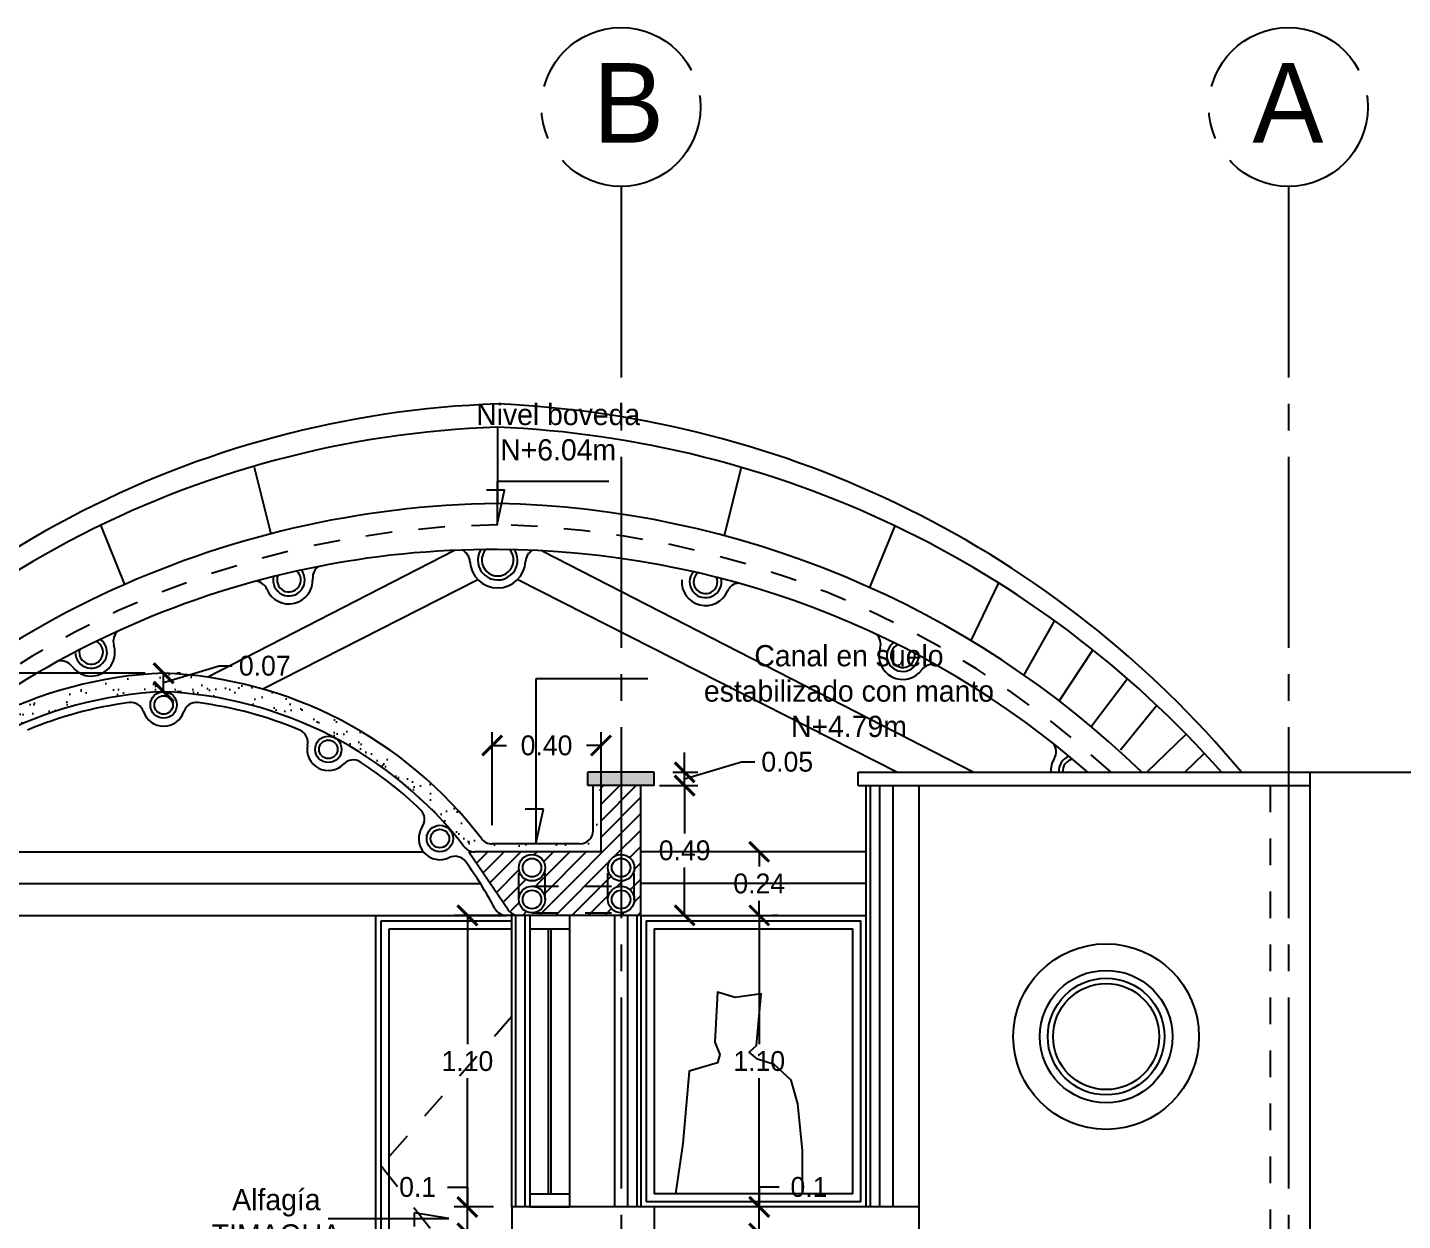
# Model space of a CAD drawing. Extents: x 132.5 to 215, y 54.5 to 129.7.
# Drawn here: x 203.88 to 209.06, y 113.71 to 118.21 of the extents above; entities that cross this region are included whole.
import ezdxf

# ---------------------------------------------------------------- set-up
doc = ezdxf.new("R2010")
doc.units = 0
doc.header["$LTSCALE"] = 0.06
doc.header["$MEASUREMENT"] = 0
doc.header["$PDMODE"] = 34
doc.header["$PDSIZE"] = -5
doc.linetypes.add('ACAD_ISO02W100', pattern=[15, 12, -3])
doc.linetypes.add('ACAD_ISO04W100', pattern=[30.5, 24, -3, 0.5, -3])
doc.layers.get('0').update_dxf_attribs({"linetype": 'CONTINUOUS'})
doc.layers.get('DEFPOINTS').update_dxf_attribs({"linetype": 'CONTINUOUS'})
for name, color, linetype in [('COTAS', 7, 'CONTINUOUS'), ('EJES', 1, 'ACAD_ISO04W100'), ('L005', 46, 'CONTINUOUS'), ('L01', 21, 'CONTINUOUS'), ('L02', 2, 'CONTINUOUS'), ('L025', 4, 'CONTINUOUS'), ('L03', 6, 'CONTINUOUS'), ('L05', 3, 'CONTINUOUS'), ('PROY', 9, 'ACAD_ISO02W100')]:
    doc.layers.add(name, color=color, linetype=linetype)
doc.styles.add('STYLE3', font='stylu.ttf')
doc.styles.add('STYLE4', font='stylu.ttf')
doc.dimstyles.new('ISO-25', dxfattribs={"dimtxt": 0.075, "dimasz": 0.075, "dimexe": 0.05, "dimexo": 0.07, "dimgap": 0.025, "dimtad": 0, "dimtih": 1, "dimtoh": 1, "dimdsep": 46, "dimtxsty": 'STYLE3', "dimblk1": 'ARCHTICK', "dimblk2": 'ARCHTICK', "dimsah": 1, "dimcen": 1, "dimadec": 0, "dimazin": 0, "dimtfac": 1, "dimtmove": 1, "dimatfit": 3, "dimldrblk": 'ARCHTICK', "dimfxl": 1, "dimtolj": 1, "dimtzin": 0, "dimarcsym": 0})
pattern_1 = [(37.5, (0, 0), (-0.002834701, 0.08670707), [0, -0.0684, 0, -0.0765, 0, -0.073125]), (7.5, (0, 0), (0.07963995, 0.126996573), [0, -0.0369, 0, -0.06165, 0, -0.023625]), (327.5, (-0.05535, 0), (0.140136384, 0.000254657), [0, -0.0225, 0, -0.081, 0, -0.10575]), (317.5, (-0.05535, 0), (0.1352757, 0.0394954), [0, -0.01125, 0, -0.0531, 0, -0.06075])]

# ---------------------------------------------------------------- blocks, each defined once
blk = doc.blocks.new('_ARCHTICK')
at = {"color": 0, "linetype": 'ByBlock', "const_width": 0.15}
blk.add_lwpolyline([(-0.5, -0.5), (0.5, 0.5)], dxfattribs=at)
blk = doc.blocks.new('*D123')
at = {"color": 0, "linetype": 'ByBlock'}
for p, q in [((158.4571, 119.7296), (158.4571, 119.2434)), ((158.5271, 119.7296), (158.5071, 119.7296)), ((158.4571, 118.6296), (158.4571, 119.1157))]:
    blk.add_line(p, q, dxfattribs=at)
at = {"layer": 'DEFPOINTS', "color": 0, "linetype": 'ByBlock'}
for p in [(158.4571, 119.7296), (158.4571, 119.7296), (158.4571, 118.6296)]:
    blk.add_point(p, dxfattribs=at)
at = {"color": 0, "linetype": 'ByBlock', "xscale": 0.075, "yscale": 0.075, "zscale": 0.075}
for p, rotation in [((158.4571, 119.7296), 90), ((158.4571, 118.6296), 270)]:
    blk.add_blockref('_ARCHTICK', p, dxfattribs=dict(at, rotation=rotation))
at = {"color": 0, "linetype": 'ByBlock', "insert": (158.4571, 119.1796), "char_height": 0.075, "attachment_point": 5, "style": 'STYLE3'}
blk.add_mtext('\\A1;1.10', dxfattribs=at)
blk = doc.blocks.new('*D127')
at = {"color": 0, "linetype": 'ByBlock'}
for p, q in [((158.1757, 120.2696), (158.1757, 120.3446)), ((158.1757, 120.2446), (158.3902, 120.3089)), ((158.3902, 120.3089), (158.4402, 120.3089)), ((158.1308, 120.2696), (158.2257, 120.2696)), ((158.1757, 120.2196), (158.1757, 120.2696)), ((158.1757, 120.2196), (158.1757, 120.2696)), ((158.1757, 120.2196), (158.1757, 120.1446))]:
    blk.add_line(p, q, dxfattribs=at)
at = {"layer": 'DEFPOINTS', "color": 0, "linetype": 'ByBlock'}
for p in [(158.0608, 120.2696), (158.1757, 120.2696), (158.0108, 120.2196)]:
    blk.add_point(p, dxfattribs=at)
at = {"color": 0, "linetype": 'ByBlock', "xscale": 0.075, "yscale": 0.075, "zscale": 0.075}
for p, rotation in [((158.1757, 120.2696), 270), ((158.1757, 120.2196), 90)]:
    blk.add_blockref('_ARCHTICK', p, dxfattribs=dict(at, rotation=rotation))
at = {"color": 0, "linetype": 'ByBlock', "insert": (158.4652, 120.3089), "char_height": 0.075, "attachment_point": 4, "style": 'STYLE3'}
blk.add_mtext('\\A1;0.05', dxfattribs=at)
blk = doc.blocks.new('*D124')
at = {"color": 0, "linetype": 'ByBlock'}
for p, q in [((158.4571, 119.9696), (158.4571, 119.914)), ((158.5271, 119.9696), (158.5071, 119.9696)), ((158.4571, 119.7296), (158.4571, 119.7851))]:
    blk.add_line(p, q, dxfattribs=at)
at = {"layer": 'DEFPOINTS', "color": 0, "linetype": 'ByBlock'}
for p in [(158.4571, 119.9696), (158.4571, 119.9696), (158.4571, 119.7296)]:
    blk.add_point(p, dxfattribs=at)
at = {"color": 0, "linetype": 'ByBlock', "xscale": 0.075, "yscale": 0.075, "zscale": 0.075}
for p, rotation in [((158.4571, 119.9696), 90), ((158.4571, 119.7296), 270)]:
    blk.add_blockref('_ARCHTICK', p, dxfattribs=dict(at, rotation=rotation))
at = {"color": 0, "linetype": 'ByBlock', "insert": (158.4571, 119.8496), "char_height": 0.075, "attachment_point": 5, "style": 'STYLE3'}
blk.add_mtext('\\A1;0.24', dxfattribs=at)
blk = doc.blocks.new('*D143')
at = {"color": 0, "linetype": 'ByBlock'}
for p, q in [((156.1405, 120.6436), (153.6256, 120.6436)), ((153.6756, 120.6436), (153.6756, 120.2506)), ((153.6756, 119.7296), (153.6756, 120.1226))]:
    blk.add_line(p, q, dxfattribs=at)
at = {"layer": 'DEFPOINTS', "color": 0, "linetype": 'ByBlock'}
for p in [(153.6756, 120.6436), (156.2105, 120.6436), (154.5605, 119.7296)]:
    blk.add_point(p, dxfattribs=at)
at = {"color": 0, "linetype": 'ByBlock', "xscale": 0.075, "yscale": 0.075, "zscale": 0.075}
for p, rotation in [((153.6756, 120.6436), 90), ((153.6756, 119.7296), 270)]:
    blk.add_blockref('_ARCHTICK', p, dxfattribs=dict(at, rotation=rotation))
at = {"color": 0, "linetype": 'ByBlock', "insert": (153.6756, 120.1866), "char_height": 0.075, "attachment_point": 5, "style": 'STYLE3'}
blk.add_mtext('\\A1;0.91', dxfattribs=at)
blk = doc.blocks.new('*D136')
at = {"color": 0, "linetype": 'ByBlock'}
for p, q in [((156.2105, 120.6085), (156.4194, 120.6712)), ((156.2105, 120.5736), (156.2105, 120.6434)), ((156.2747, 120.6434), (156.2605, 120.6434)), ((156.4194, 120.6712), (156.4694, 120.6712)), ((156.2777, 120.5736), (156.2605, 120.5736))]:
    blk.add_line(p, q, dxfattribs=at)
at = {"layer": 'DEFPOINTS', "color": 0, "linetype": 'ByBlock'}
for p in [(156.2047, 120.6434), (156.2105, 120.6434), (156.2077, 120.5736)]:
    blk.add_point(p, dxfattribs=at)
at = {"color": 0, "linetype": 'ByBlock', "xscale": 0.075, "yscale": 0.075, "zscale": 0.075}
for p, rotation in [((156.2105, 120.6434), 90), ((156.2105, 120.5736), 270)]:
    blk.add_blockref('_ARCHTICK', p, dxfattribs=dict(at, rotation=rotation))
at = {"color": 0, "linetype": 'ByBlock', "insert": (156.4944, 120.6712), "char_height": 0.075, "attachment_point": 4, "style": 'STYLE3'}
blk.add_mtext('\\A1;0.07', dxfattribs=at)
blk = doc.blocks.new('*D126')
at = {"color": 0, "linetype": 'ByBlock'}
for p, q in [((158.0808, 120.2196), (158.2257, 120.2196)), ((158.1757, 120.2196), (158.1757, 120.039)), ((158.1757, 119.7296), (158.1757, 119.9101)), ((158.0808, 119.7296), (158.2257, 119.7296))]:
    blk.add_line(p, q, dxfattribs=at)
at = {"layer": 'DEFPOINTS', "color": 0, "linetype": 'ByBlock'}
for p in [(158.0108, 120.2196), (158.1757, 120.2196), (158.0108, 119.7296)]:
    blk.add_point(p, dxfattribs=at)
at = {"color": 0, "linetype": 'ByBlock', "xscale": 0.075, "yscale": 0.075, "zscale": 0.075}
for p, rotation in [((158.1757, 120.2196), 90), ((158.1757, 119.7296), 270)]:
    blk.add_blockref('_ARCHTICK', p, dxfattribs=dict(at, rotation=rotation))
at = {"color": 0, "linetype": 'ByBlock', "insert": (158.1757, 119.9746), "char_height": 0.075, "attachment_point": 5, "style": 'STYLE3'}
blk.add_mtext('\\A1;0.49', dxfattribs=at)
blk = doc.blocks.new('*D146')
at = {"color": 0, "linetype": 'ByBlock'}
for p, q in [((160.6038, 120.2696), (162.192, 120.2696)), ((162.142, 120.2696), (162.142, 117.789)), ((162.142, 115.1796), (162.142, 117.6602)), ((160.6038, 115.1796), (162.192, 115.1796))]:
    blk.add_line(p, q, dxfattribs=at)
at = {"layer": 'DEFPOINTS', "color": 0, "linetype": 'ByBlock'}
for p in [(160.5338, 120.2696), (162.142, 120.2696), (160.5338, 115.1796)]:
    blk.add_point(p, dxfattribs=at)
at = {"color": 0, "linetype": 'ByBlock', "xscale": 0.075, "yscale": 0.075, "zscale": 0.075}
for p, rotation in [((162.142, 120.2696), 90), ((162.142, 115.1796), 270)]:
    blk.add_blockref('_ARCHTICK', p, dxfattribs=dict(at, rotation=rotation))
at = {"color": 0, "linetype": 'ByBlock', "insert": (162.142, 117.7246), "char_height": 0.075, "attachment_point": 5, "style": 'STYLE3'}
blk.add_mtext('\\A1;5.09', dxfattribs=at)
blk = doc.blocks.new('*D122')
at = {"color": 0, "linetype": 'ByBlock'}
for p, q in [((158.5321, 118.7046), (158.4571, 118.7046)), ((158.4571, 118.7046), (158.4571, 118.6296)), ((158.4571, 118.5296), (158.4571, 118.6296)), ((158.5271, 118.6296), (158.5071, 118.6296))]:
    blk.add_line(p, q, dxfattribs=at)
at = {"layer": 'DEFPOINTS', "color": 0, "linetype": 'ByBlock'}
for p in [(158.4571, 118.6296), (158.4571, 118.6296), (158.4571, 118.5296)]:
    blk.add_point(p, dxfattribs=at)
at = {"color": 0, "linetype": 'ByBlock', "xscale": 0.075, "yscale": 0.075, "zscale": 0.075}
for p, rotation in [((158.4571, 118.6296), 90), ((158.4571, 118.5296), 270)]:
    blk.add_blockref('_ARCHTICK', p, dxfattribs=dict(at, rotation=rotation))
at = {"color": 0, "linetype": 'ByBlock', "insert": (158.6447, 118.7046), "char_height": 0.075, "attachment_point": 5, "style": 'STYLE3'}
blk.add_mtext('\\A1;0.1', dxfattribs=at)
blk = doc.blocks.new('*D278')
at = {"color": 0, "linetype": 'ByBlock'}
for p, q in [((205.6298, 115.2033), (205.6298, 115.5544)), ((206.0408, 115.1733), (206.0408, 115.5544)), ((205.6298, 115.5044), (205.6844, 115.5044)), ((206.0408, 115.5044), (205.9862, 115.5044))]:
    blk.add_line(p, q, dxfattribs=at)
at = {"layer": 'DEFPOINTS', "color": 0, "linetype": 'ByBlock'}
for p in [(205.6298, 115.5044), (205.6298, 115.1333), (206.0408, 115.1033)]:
    blk.add_point(p, dxfattribs=at)
at = {"color": 0, "linetype": 'ByBlock', "xscale": 0.075, "yscale": 0.075, "zscale": 0.075, "rotation": 180}
blk.add_blockref('_ARCHTICK', (205.6298, 115.5044), dxfattribs=at)
at = {"color": 0, "linetype": 'ByBlock', "xscale": 0.075, "yscale": 0.075, "zscale": 0.075}
blk.add_blockref('_ARCHTICK', (206.0408, 115.5044), dxfattribs=at)
at = {"color": 0, "linetype": 'ByBlock', "insert": (205.8353, 115.5044), "char_height": 0.075, "attachment_point": 5, "style": 'STYLE3'}
blk.add_mtext('\\A1;0.40', dxfattribs=at)
blk = doc.blocks.new('A$C4DF528E3')
at = {"layer": 'L005'}
for p, q in [((0.07, 3.5), (0.07, 2.5)), ((0.08, 3.5), (0.08, 2.5)), ((0.07, 1.05), (0.07, 0.05)), ((0.08, 1.05), (0.08, 0.05))]:
    blk.add_line(p, q, dxfattribs=at)
at = {"layer": 'L02'}
for p, q in [((0, 3.55), (0, 2.45)), ((0.15, 3.55), (0, 3.55)), ((0.15, 3.55), (0.15, 2.45)), ((0, 3.5), (0.15, 3.5)), ((0, 2.5), (0.15, 2.5)), ((0, 2.45), (0.15, 2.45)), ((0, 1.1), (0, 0)), ((0.15, 1.1), (0, 1.1)), ((0.15, 1.1), (0.15, 0)), ((0, 1.05), (0.15, 1.05)), ((0, 0.05), (0.15, 0.05)), ((0, 0), (0.15, 0))]:
    blk.add_line(p, q, dxfattribs=at)
blk = doc.blocks.new('*D288')
at = {"color": 0, "linetype": 'ByBlock'}
for p, q in [((205.4617, 113.8383), (205.5367, 113.8383)), ((205.5367, 113.8383), (205.5367, 113.7633)), ((205.6347, 113.7633), (205.4867, 113.7633)), ((205.5367, 113.6633), (205.5367, 113.7633))]:
    blk.add_line(p, q, dxfattribs=at)
at = {"layer": 'DEFPOINTS', "color": 0, "linetype": 'ByBlock'}
for p in [(205.5367, 113.7633), (205.7047, 113.7633), (205.7047, 113.6633)]:
    blk.add_point(p, dxfattribs=at)
at = {"color": 0, "linetype": 'ByBlock', "xscale": 0.075, "yscale": 0.075, "zscale": 0.075}
for p, rotation in [((205.5367, 113.7633), 90), ((205.5367, 113.6633), 270)]:
    blk.add_blockref('_ARCHTICK', p, dxfattribs=dict(at, rotation=rotation))
at = {"color": 0, "linetype": 'ByBlock', "insert": (205.349, 113.8383), "char_height": 0.075, "attachment_point": 5, "style": 'STYLE3'}
blk.add_mtext('\\A1;0.1', dxfattribs=at)
blk = doc.blocks.new('*D289')
at = {"color": 0, "linetype": 'ByBlock'}
for p, q in [((205.702, 114.8633), (205.4867, 114.8633)), ((205.5367, 114.8633), (205.5367, 114.3772)), ((205.5367, 113.7633), (205.5367, 114.2495))]:
    blk.add_line(p, q, dxfattribs=at)
at = {"layer": 'DEFPOINTS', "color": 0, "linetype": 'ByBlock'}
for p in [(205.5367, 114.8633), (205.772, 114.8633), (205.7047, 113.7633)]:
    blk.add_point(p, dxfattribs=at)
at = {"color": 0, "linetype": 'ByBlock', "xscale": 0.075, "yscale": 0.075, "zscale": 0.075}
for p, rotation in [((205.5367, 114.8633), 90), ((205.5367, 113.7633), 270)]:
    blk.add_blockref('_ARCHTICK', p, dxfattribs=dict(at, rotation=rotation))
at = {"color": 0, "linetype": 'ByBlock', "insert": (205.5367, 114.3133), "char_height": 0.075, "attachment_point": 5, "style": 'STYLE3'}
blk.add_mtext('\\A1;1.10', dxfattribs=at)

msp = doc.modelspace()

# ---------------------------------------------------------------- hatches: boundary and pattern name
at = {"layer": 'L005'}
h = msp.add_hatch(dxfattribs=at)
h.set_pattern_fill('ANSI31,_O', color=256, scale=0.35)
h.set_pattern_definition([(45, (-69.09401, 49.58394), (-0.030935922, 0.030935922), [])])
h.paths.add_polyline_path([(206.0408, 115.1033), (205.5772, 115.1033), (205.542, 115.1033), (205.7047, 114.8633), (206.1912, 114.8633), (206.1912, 115.3533), (206.0408, 115.3533)])
h.paths.add_polyline_path([(206.1664, 115.0433, -1), (206.0664, 115.0433, -1)], flags=16)
h.paths.add_polyline_path([(206.1514, 115.0433, -1), (206.0814, 115.0433, -1)], flags=0)
h.paths.add_polyline_path([(206.1664, 114.9233, -1), (206.0664, 114.9233, -1)], flags=16)
h.paths.add_polyline_path([(206.1514, 114.9233, -1), (206.0814, 114.9233, -1)], flags=0)
h.paths.add_polyline_path([(205.8304, 115.0433, -1), (205.7304, 115.0433, -1)], flags=16)
h.paths.add_polyline_path([(205.8154, 115.0433, -1), (205.7454, 115.0433, -1)], flags=0)
h.paths.add_polyline_path([(205.8304, 114.9233, -1), (205.7304, 114.9233, -1)], flags=16)
h.paths.add_polyline_path([(205.8154, 114.9233, -1), (205.7454, 114.9233, -1)], flags=0)
at = {"layer": 'L02'}
h = msp.add_hatch(dxfattribs=at)
h.set_pattern_fill('AR-SAND', color=256, scale=0.045, style=0)
h.set_pattern_definition(pattern_1)
h.paths.add_polyline_path([(203.1916, 115.1531, -0.234291), (203.1518, 115.1333), (202.8209, 115.1333, -0.414214), (202.7709, 115.1833), (202.7709, 115.3533), (202.7409, 115.3533), (202.7409, 115.1033), (203.2398, 115.1033, -0.224042), (204.3909, 115.7073, -0.220821), (205.5251, 115.1227, 0.231657), (205.5646, 115.1033), (206.0408, 115.1033), (206.0408, 115.3533), (206.0108, 115.3533), (206.0108, 115.1833, -0.414214), (205.9608, 115.1333), (205.6298, 115.1333, -0.234291), (205.59, 115.1531, 0.223922), (204.3908, 115.7773, 0.223922)])
h = msp.add_hatch(dxfattribs=at)
h.set_pattern_fill('AR-SAND', color=256, scale=0.045, style=0)
h.set_pattern_definition(pattern_1)
h.paths.add_polyline_path([(202.5905, 115.4033), (202.5905, 115.3533), (202.7909, 115.3533), (202.7909, 115.4033)])
h.paths.add_polyline_path([(205.9908, 115.4033), (205.9908, 115.3533), (206.2412, 115.3533), (206.2412, 115.4033)])

# ---------------------------------------------------------------- linework, layer by layer
at = {"layer": 'COTAS'}
for p, q in [((206.2173, 115.7554), (205.7953, 115.7554)), ((205.7953, 115.7554), (205.7953, 115.1333)), ((205.8234, 115.2637), (205.7551, 115.2637)), ((205.7953, 115.1333), (205.8234, 115.2637)), ((205.4662, 113.7196), (205.3361, 113.7418)), ((205.3361, 113.7418), (205.3361, 113.69)), ((205.0114, 113.7196), (205.4662, 113.7196))]:
    msp.add_line(p, q, dxfattribs=at)
msp.add_lwpolyline([(206.0708, 116.5), (205.6489, 116.5), (205.6489, 116.3376), (205.677, 116.4679), (205.6087, 116.4679)], dxfattribs=at)
at = {"layer": 'EJES', "ltscale": 0.5}
for p, q in [((206.1162, 117.6134), (206.1162, 108.7134)), ((208.6334, 117.6134), (208.6334, 108.7134))]:
    msp.add_line(p, q, dxfattribs=at)
for centre in [(206.1162, 117.9134), (208.6334, 117.9134)]:
    msp.add_circle(centre, 0.3, dxfattribs=at)
at = {"layer": 'L005'}
for p, q in [((205.6502, 116.7055), (205.6505, 116.4175)), ((204.733, 116.5543), (204.7948, 116.303)), ((206.5692, 116.5543), (206.5057, 116.296)), ((204.1535, 116.3332), (204.2434, 116.1115)), ((207.1487, 116.3332), (207.0532, 116.101)), ((207.3666, 116.2207), (207.3666, 116.2207)), ((207.5403, 116.1178), (207.4355, 115.9005)), ((207.751, 115.9756), (207.6358, 115.7704)), ((207.8958, 115.8654), (207.7695, 115.6725)), ((208.0266, 115.7562), (207.8893, 115.5742)), ((208.1376, 115.6553), (208.0006, 115.4869)), ((208.0999, 115.4033), (208.2474, 115.5475)), ((208.243, 115.4033), (208.3173, 115.476)), ((208.7142, 115.4033), (209.2407, 115.4033)), ((207.0412, 113.7633), (207.0412, 115.3533)), ((205.2112, 112.8833), (205.2112, 114.8433)), ((205.2112, 114.8433), (205.7047, 114.8433)), ((206.2112, 114.8433), (207.0212, 114.8433)), ((206.2112, 114.8433), (206.2112, 113.7833)), ((207.0212, 113.7833), (207.0212, 114.8433)), ((205.2412, 114.8133), (205.7047, 114.8133)), ((205.2412, 112.9133), (205.2412, 114.8133)), ((206.2412, 114.8133), (206.9912, 114.8133)), ((206.2412, 114.8133), (206.2412, 113.8133)), ((206.9912, 113.8133), (206.9912, 114.8133)), ((206.9912, 113.8133), (206.2412, 113.8133)), ((207.0212, 113.7833), (206.2112, 113.7833))]:
    msp.add_line(p, q, dxfattribs=at)
msp.add_lwpolyline([(206.8013, 113.8133), (206.8013, 113.9766), (206.7835, 114.1518), (206.7575, 114.2414), (206.6945, 114.3012), (206.6316, 114.3211), (206.6001, 114.347), (206.6275, 114.3729), (206.6453, 114.568), (206.5467, 114.5541), (206.4797, 114.574), (206.4701, 114.3848), (206.4893, 114.339), (206.4797, 114.3071), (206.3729, 114.2753), (206.3497, 114.0024), (206.322, 113.8133)], dxfattribs=at)
for radius in [0.2201, 0.2001]:
    msp.add_circle((207.9461, 114.406), radius, dxfattribs=at)
at = {"layer": 'L005', "ltscale": 0.25}
for centre, radius, start, end in [((205.7764, 113.0728), 3.7223, 91.9436, 143.8405), ((205.4877, 112.9372), 3.8591, 39.7191, 87.5871), ((205.7764, 112.9853), 3.7223, 91.9436, 143.8398), ((205.4877, 112.8498), 3.8591, 41.4281, 87.5871)]:
    msp.add_arc(centre, radius, start, end, dxfattribs=at)
at = {"layer": 'L01'}
for p, q in [((205.4886, 116.2405), (204.5573, 115.762)), ((205.8182, 116.2388), (207.447, 115.4033)), ((205.5766, 116.13), (204.7646, 115.7174)), ((205.7266, 116.131), (207.1586, 115.4033)), ((207.0112, 115.4033), (208.7142, 115.4033)), ((207.0112, 115.3533), (207.0112, 115.4033)), ((208.7142, 115.4033), (208.7142, 115.3533)), ((207.0112, 115.3533), (208.7142, 115.3533)), ((207.0562, 115.3533), (207.0562, 113.7633)), ((207.0912, 115.3533), (207.0912, 113.7633)), ((207.1412, 115.3533), (207.1412, 113.7633)), ((207.2412, 110.1633), (207.2412, 115.3533)), ((208.7142, 115.3533), (208.7142, 112.8933)), ((203.411, 115.1033), (205.3706, 115.1033)), ((207.0412, 115.1033), (206.1914, 115.1033)), ((203.1956, 114.9833), (205.586, 114.9833)), ((207.0412, 114.9833), (206.1914, 114.9833)), ((203.0974, 114.8633), (205.6843, 114.8633)), ((205.1912, 112.8633), (205.1912, 114.8633)), ((205.7197, 113.7633), (205.7197, 114.8633)), ((205.7547, 113.7633), (205.7547, 114.8633)), ((206.0912, 114.8633), (206.0912, 113.7633)), ((206.1412, 114.8633), (206.1412, 113.7633)), ((206.1762, 114.8633), (206.1762, 113.7633)), ((206.1914, 114.8633), (207.0412, 114.8633)), ((207.2412, 113.7633), (206.2412, 113.7633))]:
    msp.add_line(p, q, dxfattribs=at)
for radius in [0.3501, 0.2501]:
    msp.add_circle((207.9461, 114.406), radius, dxfattribs=at)
for centre, radius, start, end in [((205.6968, 112.817), 3.6008, 90.7368, 139.9639), ((205.5752, 112.8175), 3.6008, 45.8993, 88.8006), ((205.6297, 112.8515), 3.392, 89.654, 137.7224), ((205.4963, 116.1959), 0.05, 2.9888, 66.0442), ((205.6511, 116.204), 0.075, 148.4625, 31.0307), ((205.6511, 116.204), 0.06, 138.939, 40.5563), ((205.6426, 112.8514), 3.392, 48.7933, 89.8834), ((205.8059, 116.1966), 0.05, 118.4304, 177.2645), ((205.0033, 116.1382), 0.05, 123.7187, 183.893), ((205.6511, 116.204), 0.105, 182.9888, 357.2645), ((204.8636, 116.1287), 0.09, 202.6796, 3.893), ((204.8636, 116.1287), 0.06, 167.487, 38.8269), ((204.8636, 116.1287), 0.045, 157.5105, 48.8034), ((206.4351, 116.1223), 0.09, 175.6443, 336.8578), ((206.4351, 116.1223), 0.06, 140.7105, 12.0504), ((206.4351, 116.1223), 0.045, 130.734, 22.0269), ((204.7344, 116.0747), 0.05, 22.6796, 84.5441), ((206.5638, 116.0673), 0.05, 94.9932, 156.8578), ((204.251, 115.8982), 0.05, 131.4349, 197.4293), ((207.0458, 115.8869), 0.05, 342.1081, 48.1025), ((204.1175, 115.8563), 0.09, 216.2203, 17.4293), ((204.1175, 115.8563), 0.06, 179.2479, 54.1807), ((204.1175, 115.8563), 0.045, 168.3856, 65.0431), ((207.179, 115.8439), 0.09, 162.1081, 323.3171), ((207.179, 115.8439), 0.06, 125.3567, 0.2894), ((207.179, 115.8439), 0.045, 114.4943, 11.1518), ((204.0045, 115.7736), 0.05, 36.2203, 104.2593), ((207.2913, 115.7603), 0.05, 75.2781, 143.3171), ((207.7074, 115.4802), 0.05, 328.8171, 41.7178), ((207.8272, 115.4077), 0.09, 148.8171, 182.8128), ((207.8272, 115.4077), 0.06, 110.607, 184.2213), ((207.8272, 115.4077), 0.045, 99.0092, 185.6323), ((207.8272, 115.4077), 0.045, 354.3677, 359.959)]:
    msp.add_arc(centre, radius, start, end, dxfattribs=at)
at = {"layer": 'L02'}
msp.add_line((205.7312, 114.8633), (205.6843, 114.8633), dxfattribs=at)
for centre in [(204.3909, 115.6573), (205.0122, 115.4899), (205.4331, 115.1533), (205.7804, 115.0433), (206.1164, 115.0433), (205.7804, 114.9233), (206.1164, 114.9233)]:
    msp.add_circle(centre, 0.035, dxfattribs=at)
for centre, radius, start, end in [((204.4533, 114.1935), 1.4851, 97.4393, 112.8149), ((204.2675, 115.6165), 0.05, 18.2869, 97.4393), ((204.5143, 115.6165), 0.05, 82.5565, 161.7068), ((204.3284, 114.1935), 1.4851, 67.1851, 82.5565), ((204.3909, 115.6573), 0.08, 198.2869, 341.7068), ((204.8849, 115.5163), 0.05, 348.3088, 67.1851), ((205.0122, 115.4899), 0.08, 168.3088, 316.0764), ((205.1058, 115.3998), 0.05, 57.2001, 136.0764), ((204.3284, 114.1935), 1.4851, 46.0053, 57.2001), ((205.3252, 115.2259), 0.05, 326.074, 46.0053), ((205.4331, 115.1533), 0.08, 146.074, 295.9011), ((205.4899, 115.0364), 0.05, 35.9699, 115.9011), ((204.3284, 114.1935), 1.4851, 27.9652, 35.9699), ((205.6843, 114.9133), 0.05, 207.9652, 270)]:
    msp.add_arc(centre, radius, start, end, dxfattribs=at)
at = {"layer": 'L025'}
for p, q in [((205.7047, 113.7633), (205.7047, 114.8633)), ((206.1912, 114.8633), (206.1912, 113.7633))]:
    msp.add_line(p, q, dxfattribs=at)
for centre in [(204.3909, 115.6573), (205.0122, 115.4899), (205.4331, 115.1533), (205.7804, 115.0433), (206.1164, 115.0433), (205.7804, 114.9233), (206.1164, 114.9233)]:
    msp.add_circle(centre, 0.05, dxfattribs=at)
at = {"layer": 'L03'}
for p, q in [((206.2412, 115.4033), (205.9908, 115.4033)), ((205.9908, 115.3533), (205.9908, 115.4033)), ((206.2412, 115.3533), (206.2412, 115.4033)), ((206.2412, 115.3533), (205.9908, 115.3533)), ((206.0108, 115.1833), (206.0108, 115.3533)), ((206.0408, 115.1033), (206.0408, 115.3533)), ((206.0408, 115.1033), (205.5646, 115.1033)), ((205.9608, 115.1333), (205.6298, 115.1333)), ((206.2412, 113.7633), (205.7047, 113.7633)), ((205.7047, 113.7633), (205.7047, 113.6633)), ((206.2412, 113.7633), (206.2412, 113.6633))]:
    msp.add_line(p, q, dxfattribs=at)
for centre, radius, start, end in [((204.4533, 114.1935), 1.5851, 92.2572, 142.7436), ((204.3284, 114.1935), 1.5851, 37.2564, 87.7428), ((204.4554, 114.1853), 1.5233, 92.3265, 142.9413), ((204.3284, 114.1935), 1.5151, 37.8278, 87.7428), ((205.6298, 115.1833), 0.05, 217.2564, 270), ((205.9608, 115.1833), 0.05, 270, 360), ((205.5646, 115.1533), 0.05, 217.8278, 270)]:
    msp.add_arc(centre, radius, start, end, dxfattribs=at)
at = {"layer": 'L05'}
for p, q in [((206.0408, 115.1033), (206.0408, 115.3533)), ((206.1912, 114.8633), (206.1912, 115.3533)), ((205.542, 115.1033), (205.6899, 114.8853)), ((206.1912, 114.8633), (205.7312, 114.8633))]:
    msp.add_line(p, q, dxfattribs=at)
msp.add_arc((205.7312, 114.9133), 0.05, 214.1399, 270, dxfattribs=at)
at = {"layer": 'PROY', "ltscale": 0.075}
for p, q in [((208.5642, 115.3533), (208.5642, 112.8933)), ((205.7304, 114.9233), (205.7304, 115.0433)), ((205.8304, 114.9233), (205.8304, 115.0433)), ((206.0664, 114.9233), (206.0664, 115.0433)), ((206.1664, 114.9233), (206.1664, 115.0433)), ((205.7803, 114.9733), (206.1168, 114.9733)), ((205.7804, 114.8733), (206.1164, 114.8733))]:
    msp.add_line(p, q, dxfattribs=at)
at = {"layer": 'PROY', "ltscale": 0.05}
for p, q in [((205.7047, 114.4818), (205.2112, 113.919)), ((205.2112, 113.919), (205.7047, 113.2888))]:
    msp.add_line(p, q, dxfattribs=at)
at = {"layer": 'PROY', "ltscale": 0.075}
for centre, start, end in [((205.6968, 112.817), 90.7368, 138.8611), ((205.5752, 112.8175), 47.2595, 88.8006)]:
    msp.add_arc(centre, 3.5208, start, end, dxfattribs=at)

# ---------------------------------------------------------------- block references
at = {"layer": 'COTAS'}
msp.add_blockref('A$C4DF528E3', (205.772, 111.3133), dxfattribs=at)

# ---------------------------------------------------------------- texts
at = {"layer": 'COTAS', "char_height": 0.08, "attachment_point": 2}
for s, insert, style in [('Nivel boveda\\PN+6.04m', (205.8791, 116.7933), 'STYLE3'), ('Canal en suelo \\Pestabilizado con manto\\PN+4.79m', (206.976, 115.8832), 'STYLE4'), ('Alfagía\\PTIMAGUA', (204.8163, 113.8311), 'STYLE4')]:
    msp.add_mtext(s, dxfattribs=dict(at, insert=insert, style=style))
at = {"layer": 'L025', "char_height": 0.3, "attachment_point": 1, "style": 'STYLE3'}
for s, insert in [('B', (206.0105, 118.0791)), ('A', (208.4979, 118.0791))]:
    msp.add_mtext(s, dxfattribs=dict(at, insert=insert))

# ---------------------------------------------------------------- dimensions: what is measured, and where the dimension line sits
at = {"layer": 'COTAS'}
for base, p1, p2, picture, middle in [((201.8559, 115.7773), (202.7409, 114.8633), (204.3908, 115.7773), '*D143', (201.8559, 115.3203)), ((206.3561, 115.4033), (206.1912, 115.3533), (206.2412, 115.4033), '*D127', (206.6455, 115.4427)), ((206.6375, 115.1033), (206.6375, 114.8633), (206.6375, 115.1033), '*D124', (206.6375, 114.9833)), ((206.6375, 113.7633), (206.6375, 113.6633), (206.6375, 113.7633), '*D122', (206.8251, 113.8383))]:
    dim = msp.add_linear_dim(base=base, p1=p1, p2=p2, angle=90, dimstyle='ISO-25', override={"dimse1": 1}, dxfattribs=at)
    dim.commit()
    dim.dimension.update_dxf_attribs({"geometry": picture, "text_midpoint": middle, "insert": (48.1804, -4.8662)})
for base, p1, p2, picture, middle in [((204.3908, 115.7771), (204.3881, 115.7074), (204.3851, 115.7771), '*D136', (204.6747, 115.8049)), ((210.3224, 115.4033), (208.7142, 110.3133), (208.7142, 115.4033), '*D146', (210.3224, 112.8583)), ((206.3561, 115.3533), (206.1912, 114.8633), (206.1912, 115.3533), '*D126', (206.3561, 115.1083))]:
    dim = msp.add_linear_dim(base=base, p1=p1, p2=p2, angle=90, dimstyle='ISO-25', dxfattribs=at)
    dim.commit()
    dim.dimension.update_dxf_attribs({"geometry": picture, "text_midpoint": middle, "insert": (48.1804, -4.8662)})
dim = msp.add_linear_dim(base=(205.6298, 115.5044), p1=(206.0408, 115.1033), p2=(205.6298, 115.1333), text='0.40', dimstyle='ISO-25', dxfattribs=at)
dim.commit()
dim.dimension.update_dxf_attribs({"geometry": '*D278', "text_midpoint": (205.8353, 115.5044)})
dim = msp.add_linear_dim(base=(205.5367, 114.8633), p1=(205.7047, 113.7633), p2=(205.772, 114.8633), angle=90, text='1.10', dimstyle='ISO-25', override={"dimse1": 1}, dxfattribs=at)
dim.commit()
dim.dimension.update_dxf_attribs({"geometry": '*D289', "text_midpoint": (205.5367, 114.3133)})
dim = msp.add_linear_dim(base=(206.6375, 114.8633), p1=(206.6375, 113.7633), p2=(206.6375, 114.8633), angle=90, text='1.10', dimstyle='ISO-25', override={"dimse1": 1}, dxfattribs=at)
dim.commit()
dim.dimension.update_dxf_attribs({"geometry": '*D123', "text_midpoint": (206.6375, 114.3133), "insert": (48.1804, -4.8662)})
dim = msp.add_linear_dim(base=(205.5367, 113.7633), p1=(205.7047, 113.6633), p2=(205.7047, 113.7633), angle=90, dimstyle='ISO-25', override={"dimse1": 1}, dxfattribs=at)
dim.commit()
dim.dimension.update_dxf_attribs({"geometry": '*D288', "text_midpoint": (205.349, 113.8383)})

doc.saveas('drawing.dxf')
